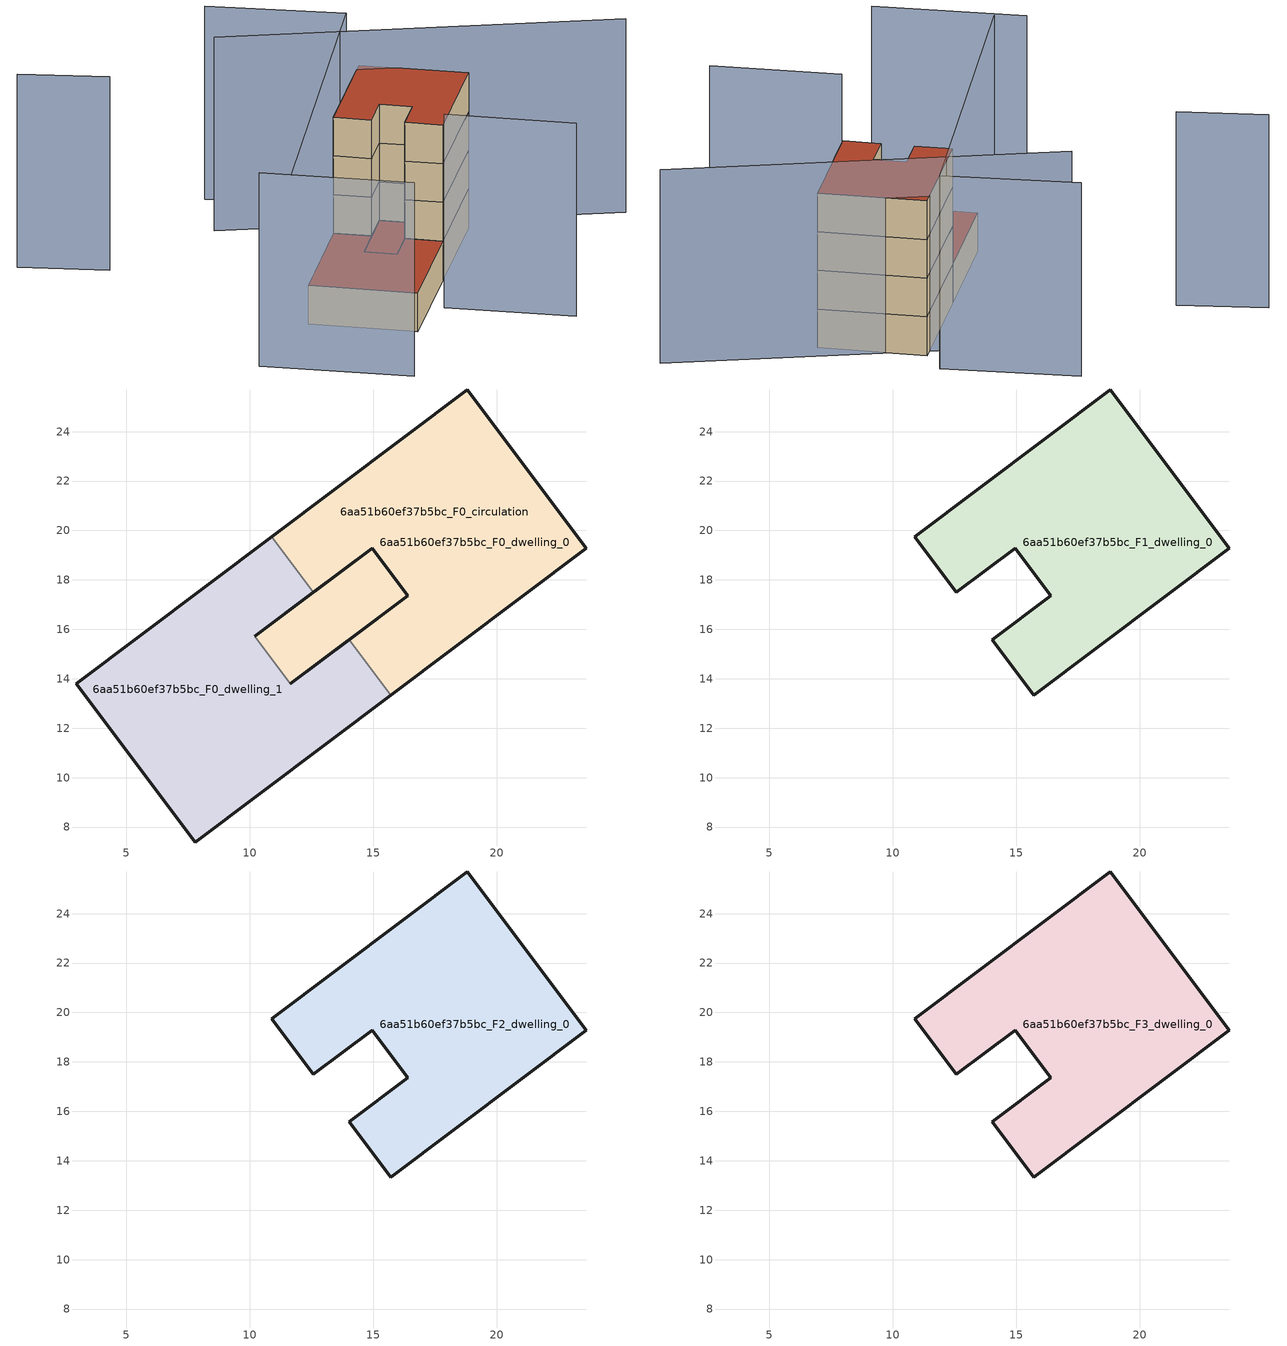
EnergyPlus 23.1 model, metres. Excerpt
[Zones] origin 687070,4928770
6aa51b60ef37b5bc_F0_dwelling_0
 floor ground (EU_floor_Construction): 14.95,19.28 16.4,17.36 14.03,15.58 11.65,13.8 10.21,15.72 12.58,17.5 z0; 18.8,25.68 23.61,19.29 15.71,13.34 14.03,15.58 16.4,17.36 14.95,19.28 12.58,17.5 10.9,19.74 z0
 wall outside (EU_wall_Construction): 12.58,17.5 14.95,19.28 16.4,17.36 14.03,15.58 / 15.71,13.34 23.61,19.29 18.8,25.68 10.9,19.74 z0:3
 wall to 6aa51b60ef37b5bc_F0_dwelling_1 (EU_wall_Construction): 10.9,19.74 12.58,17.5 / 14.03,15.58 15.71,13.34 z0:3
 roof outside (EU_floor_Construction): 14.03,15.58 16.4,17.36 14.95,19.28 12.58,17.5 10.21,15.72 11.65,13.8 z3
6aa51b60ef37b5bc_F0_dwelling_1
 floor ground (EU_floor_Construction): 12.58,17.5 10.21,15.72 11.65,13.8 14.03,15.58 15.71,13.34 7.81,7.4 2.99,13.8 10.9,19.74 z0
 wall outside (EU_wall_Construction): 14.03,15.58 11.65,13.8 / 10.21,15.72 12.58,17.5 / 10.9,19.74 2.99,13.8 7.81,7.4 15.71,13.34 z0:3
 wall to 6aa51b60ef37b5bc_F0_circulation (EU_wall_Construction): 11.65,13.8 10.21,15.72 z0:3
 roof outside (EU_roof_Construction): 15.71,13.34 14.03,15.58 11.65,13.8 10.21,15.72 12.58,17.5 10.9,19.74 2.99,13.8 7.81,7.4 z3
6aa51b60ef37b5bc_F0_circulation
 floor ground (EU_floor_Construction): 14.95,19.28 16.4,17.36 14.03,15.58 11.65,13.8 10.21,15.72 12.58,17.5 z0; 18.8,25.68 23.61,19.29 15.71,13.34 14.03,15.58 16.4,17.36 14.95,19.28 12.58,17.5 10.9,19.74 z0
 wall outside (EU_wall_Construction): 11.65,13.8 16.4,17.36 14.95,19.28 10.21,15.72 z0:3
 roof outside (EU_roof_Construction): 23.61,19.29 18.8,25.68 10.9,19.74 12.58,17.5 14.95,19.28 16.4,17.36 14.03,15.58 15.71,13.34 z3; 14.03,15.58 16.4,17.36 14.95,19.28 12.58,17.5 10.21,15.72 11.65,13.8 z3
6aa51b60ef37b5bc_F1_dwelling_0
 floor to 6aa51b60ef37b5bc_F0_dwelling_0 (EU_floor_Construction): 18.8,25.68 23.61,19.29 15.71,13.34 14.03,15.58 16.4,17.36 14.95,19.28 12.58,17.5 10.9,19.74 z3
 wall outside (EU_wall_Construction): 23.61,19.29 18.8,25.68 10.9,19.74 12.58,17.5 14.95,19.28 16.4,17.36 14.03,15.58 15.71,13.34 23.61,19.29 z3:6
6aa51b60ef37b5bc_F2_dwelling_0
 floor to 6aa51b60ef37b5bc_F1_dwelling_0 (EU_floor_Construction): 18.8,25.68 23.61,19.29 15.71,13.34 14.03,15.58 16.4,17.36 14.95,19.28 12.58,17.5 10.9,19.74 z6
 wall outside (EU_wall_Construction): 23.61,19.29 18.8,25.68 10.9,19.74 12.58,17.5 14.95,19.28 16.4,17.36 14.03,15.58 15.71,13.34 23.61,19.29 z6:9
6aa51b60ef37b5bc_F3_dwelling_0
 floor to 6aa51b60ef37b5bc_F2_dwelling_0 (EU_floor_Construction): 18.8,25.68 23.61,19.29 15.71,13.34 14.03,15.58 16.4,17.36 14.95,19.28 12.58,17.5 10.9,19.74 z9
 wall outside (EU_wall_Construction): 23.61,19.29 18.8,25.68 10.9,19.74 12.58,17.5 14.95,19.28 16.4,17.36 14.03,15.58 15.71,13.34 23.61,19.29 z9:12
 roof outside (EU_roof_Construction): 23.61,19.29 18.8,25.68 10.9,19.74 12.58,17.5 14.95,19.28 16.4,17.36 14.03,15.58 15.71,13.34 z12
shading: 12.24,9.46 18.13,1.88 / -4.86,10.37 2.08,1.53 / 13.22,35.94 19.81,28.11 / 19.81,28.11 -3.25,8.73 / -5.23,35.66 -0.71,30.78 / 33.86,13.81 9.78,31.16 z0:15
[Building]
EU S2 Campaign: North Axis=0; Terrain=City; Solar Distribution=FullExterior
[Site:Location]
Bologna: Latitude=44.5; Longitude=11.25; Time Zone=1; Elevation=37
[SizingPeriod:WeatherFileDays]
AnnualSizingPeriod: Begin Month=1; Begin Day of Month=1; End Month=12; End Day of Month=31; Day of Week for Start Day=Monday; Use Weather File Daylight Saving Period=No; Use Weather File Rain and Snow Indicators=No
[MATERIAL]
EU_InternalMass_Material: Roughness=MediumRough; Thickness=0.1; Conductivity=1; Density=1800; Specific Heat=900; Thermal Absorptance=0.9; Solar Absorptance=0.7; Visible Absorptance=0.7
[MATERIAL:NOMASS] Roughness=MediumRough; Thermal Absorptance=0.9; Solar Absorptance=0.7; Visible Absorptance=0.7
Name | Thermal Resistance
EU_wall_NoMass | 0.937881
EU_roof_NoMass | 0.548572
EU_floor_NoMass | 0.71348
[CONSTRUCTION]
EU_wall_Construction: EU_wall_NoMass
EU_roof_Construction: EU_roof_NoMass
EU_floor_Construction: EU_floor_NoMass
EU_InternalMass_Construction: EU_InternalMass_Material
[ZONE] Type=1; Multiplier=1; Ceiling Height=autocalculate; Floor Area=autocalculate; Part of Total Floor Area=Yes
Name | Volume
6aa51b60ef37b5bc_F0_dwelling_0; 6aa51b60ef37b5bc_F0_circulation | 258.923
6aa51b60ef37b5bc_F1_dwelling_0; 6aa51b60ef37b5bc_F2_dwelling_0; 6aa51b60ef37b5bc_F3_dwelling_0; 6aa51b60ef37b5bc_F0_dwelling_1 | 216.165
[INTERNALMASS] Construction=EU_InternalMass_Construction
Name | Zone or ZoneList | Surface Area
6aa51b60ef37b5bc_F0_dwelling_0_EU_InternalMass | 6aa51b60ef37b5bc_F0_dwelling_0 | 72.0544
6aa51b60ef37b5bc_F0_dwelling_1_EU_InternalMass | 6aa51b60ef37b5bc_F0_dwelling_1 | 72.0544
6aa51b60ef37b5bc_F1_dwelling_0_EU_InternalMass | 6aa51b60ef37b5bc_F1_dwelling_0 | 157.188
6aa51b60ef37b5bc_F2_dwelling_0_EU_InternalMass | 6aa51b60ef37b5bc_F2_dwelling_0 | 157.188
6aa51b60ef37b5bc_F3_dwelling_0_EU_InternalMass | 6aa51b60ef37b5bc_F3_dwelling_0 | 157.188
[OTHEREQUIPMENT] Fuel Type=Electricity; Design Level Calculation Method=Watts/Area; Power per Zone Floor Area=1; Fraction Latent=0; Fraction Radiant=0; Fraction Lost=0; Carbon Dioxide Generation Rate=0; EndUse Subcategory=EU_Step8_InternalGains
Name | Zone or ZoneList or Space or SpaceList | Schedule
EU_Step8_InternalGain_6aa51b60ef37b5bc_F0_dwelling_0_f000 | 6aa51b60ef37b5bc_F0_dwelling_0 | EU_Step8_GainSchedule_6aa51b60ef37b5bc_F0_dwelling_0_f000
EU_Step8_InternalGain_6aa51b60ef37b5bc_F0_dwelling_1_f000 | 6aa51b60ef37b5bc_F0_dwelling_1 | EU_Step8_GainSchedule_6aa51b60ef37b5bc_F0_dwelling_1_f000
EU_Step8_InternalGain_6aa51b60ef37b5bc_F1_dwelling_0_f000 | 6aa51b60ef37b5bc_F1_dwelling_0 | EU_Step8_GainSchedule_6aa51b60ef37b5bc_F1_dwelling_0_f000
EU_Step8_InternalGain_6aa51b60ef37b5bc_F2_dwelling_0_f000 | 6aa51b60ef37b5bc_F2_dwelling_0 | EU_Step8_GainSchedule_6aa51b60ef37b5bc_F2_dwelling_0_f000
EU_Step8_InternalGain_6aa51b60ef37b5bc_F3_dwelling_0_f000 | 6aa51b60ef37b5bc_F3_dwelling_0 | EU_Step8_GainSchedule_6aa51b60ef37b5bc_F3_dwelling_0_f000
[ZONEINFILTRATION:DESIGNFLOWRATE]
EU_Circulation_Infiltration_6aa51b60ef37b5bc_F0_circulation: Zone or ZoneList or Space or SpaceList=6aa51b60ef37b5bc_F0_circulation; Schedule=EU_AlwaysOn; Design Flow Rate Calculation Method=Flow/Area; Flow Rate per Floor Area=0.0005; Constant Term Coefficient=1; Temperature Term Coefficient=0; Velocity Term Coefficient=0; Velocity Squared Term Coefficient=0
[ZONEVENTILATION:DESIGNFLOWRATE] Schedule=EU_AlwaysOn; Design Flow Rate Calculation Method=AirChanges/Hour; Air Changes per Hour=0.687892; Ventilation Type=Natural; Fan Pressure Rise=0; Fan Total Efficiency=1; Constant Term Coefficient=1; Temperature Term Coefficient=0; Velocity Term Coefficient=0; Velocity Squared Term Coefficient=0; Minimum Indoor Temperature=-100; Maximum Indoor Temperature=100; Delta Temperature=-100; Minimum Outdoor Temperature=-100; Maximum Outdoor Temperature=100; Maximum Wind Speed=40
Name | Zone or ZoneList or Space or SpaceList
EU_ConstantAir_6aa51b60ef37b5bc_F0_dwelling_0 | 6aa51b60ef37b5bc_F0_dwelling_0
EU_ConstantAir_6aa51b60ef37b5bc_F0_dwelling_1 | 6aa51b60ef37b5bc_F0_dwelling_1
EU_ConstantAir_6aa51b60ef37b5bc_F1_dwelling_0 | 6aa51b60ef37b5bc_F1_dwelling_0
EU_ConstantAir_6aa51b60ef37b5bc_F2_dwelling_0 | 6aa51b60ef37b5bc_F2_dwelling_0
EU_ConstantAir_6aa51b60ef37b5bc_F3_dwelling_0 | 6aa51b60ef37b5bc_F3_dwelling_0
[HVACTEMPLATE:THERMOSTAT] Constant Heating Setpoint=20; Constant Cooling Setpoint=50
EU_HeatOnly_6aa51b60ef37b5bc_F0_dwelling_0; EU_HeatOnly_6aa51b60ef37b5bc_F0_dwelling_1; EU_HeatOnly_6aa51b60ef37b5bc_F1_dwelling_0; EU_HeatOnly_6aa51b60ef37b5bc_F2_dwelling_0; EU_HeatOnly_6aa51b60ef37b5bc_F3_dwelling_0
[HVACTEMPLATE:ZONE:IDEALLOADSAIRSYSTEM] System Availability Schedule=EU_AlwaysOn; Maximum Heating Supply Air Temperature=50; Minimum Cooling Supply Air Temperature=13; Maximum Heating Supply Air Humidity Ratio=0.0156; Minimum Cooling Supply Air Humidity Ratio=0.0077; Heating Limit=NoLimit; Cooling Limit=NoLimit; Heating Availability Schedule=EU_AlwaysOn; Cooling Availability Schedule=EU_CoolingOff; Dehumidification Control Type=ConstantSensibleHeatRatio; Cooling Sensible Heat Ratio=0.7; Dehumidification Setpoint=60; Humidification Control Type=None; Humidification Setpoint=30; Outdoor Air Method=None; Outdoor Air Flow Rate per Person=0.00944; Outdoor Air Flow Rate per Zone Floor Area=0; Outdoor Air Flow Rate per Zone=0; Demand Controlled Ventilation Type=None; Outdoor Air Economizer Type=NoEconomizer; Heat Recovery Type=None; Sensible Heat Recovery Effectiveness=0.7; Latent Heat Recovery Effectiveness=0.65
Name | Template Thermostat
6aa51b60ef37b5bc_F0_dwelling_0 | EU_HeatOnly_6aa51b60ef37b5bc_F0_dwelling_0
6aa51b60ef37b5bc_F0_dwelling_1 | EU_HeatOnly_6aa51b60ef37b5bc_F0_dwelling_1
6aa51b60ef37b5bc_F1_dwelling_0 | EU_HeatOnly_6aa51b60ef37b5bc_F1_dwelling_0
6aa51b60ef37b5bc_F2_dwelling_0 | EU_HeatOnly_6aa51b60ef37b5bc_F2_dwelling_0
6aa51b60ef37b5bc_F3_dwelling_0 | EU_HeatOnly_6aa51b60ef37b5bc_F3_dwelling_0
[SIZING:ZONE] Zone Cooling Design Supply Air Temperature Input Method=SupplyAirTemperature; Zone Cooling Design Supply Air Temperature=13; Zone Heating Design Supply Air Temperature Input Method=SupplyAirTemperature; Zone Heating Design Supply Air Temperature=50; Zone Cooling Design Supply Air Humidity Ratio=0.008; Zone Heating Design Supply Air Humidity Ratio=0.008; Cooling Design Air Flow Method=DesignDay; Cooling Design Air Flow Rate=0; Cooling Minimum Air Flow per Zone Floor Area=0.000762; Cooling Minimum Air Flow=0; Cooling Minimum Air Flow Fraction=0.2; Heating Design Air Flow Method=DesignDay; Heating Design Air Flow Rate=0; Heating Maximum Air Flow per Zone Floor Area=0.002032; Heating Maximum Air Flow=0.141576; Heating Maximum Air Flow Fraction=0.3; Account for Dedicated Outdoor Air System=No; Dedicated Outdoor Air System Control Strategy=NeutralSupplyAir; Dedicated Outdoor Air Low Setpoint Temperature for Design=autosize; Dedicated Outdoor Air High Setpoint Temperature for Design=autosize; Zone Load Sizing Method=Sensible Load Only No Latent Load; Zone Latent Cooling Design Supply Air Humidity Ratio Input Method=HumidityRatioDifference; Zone Cooling Design Supply Air Humidity Ratio Difference=0.005; Zone Latent Heating Design Supply Air Humidity Ratio Input Method=HumidityRatioDifference; Zone Humidification Design Supply Air Humidity Ratio Difference=0.005
6aa51b60ef37b5bc_F0_dwelling_0; 6aa51b60ef37b5bc_F0_dwelling_1; 6aa51b60ef37b5bc_F1_dwelling_0; 6aa51b60ef37b5bc_F2_dwelling_0; 6aa51b60ef37b5bc_F3_dwelling_0
[SCHEDULE:CONSTANT]
Name | Hourly Value
EU_AlwaysOn | 1
EU_CoolingOff | 0
[SCHEDULE:FILE] Column Number=1; Rows to Skip at Top=0; Number of Hours of Data=8760; Column Separator=Comma; Interpolate to Timestep=No; Minutes per Item=60; Adjust Schedule for Daylight Savings=Yes
Name | File
EU_Step8_GainSchedule_6aa51b60ef37b5bc_F0_dwelling_0_f000 | ../../schedules/6aa51b60ef37b5bc/6aa51b60ef37b5bc_F0_dwelling_0_f000_gain.csv
EU_Step8_GainSchedule_6aa51b60ef37b5bc_F0_dwelling_1_f000 | ../../schedules/6aa51b60ef37b5bc/6aa51b60ef37b5bc_F0_dwelling_1_f000_gain.csv
EU_Step8_GainSchedule_6aa51b60ef37b5bc_F1_dwelling_0_f000 | ../../schedules/6aa51b60ef37b5bc/6aa51b60ef37b5bc_F1_dwelling_0_f000_gain.csv
EU_Step8_GainSchedule_6aa51b60ef37b5bc_F2_dwelling_0_f000 | ../../schedules/6aa51b60ef37b5bc/6aa51b60ef37b5bc_F2_dwelling_0_f000_gain.csv
EU_Step8_GainSchedule_6aa51b60ef37b5bc_F3_dwelling_0_f000 | ../../schedules/6aa51b60ef37b5bc/6aa51b60ef37b5bc_F3_dwelling_0_f000_gain.csv
